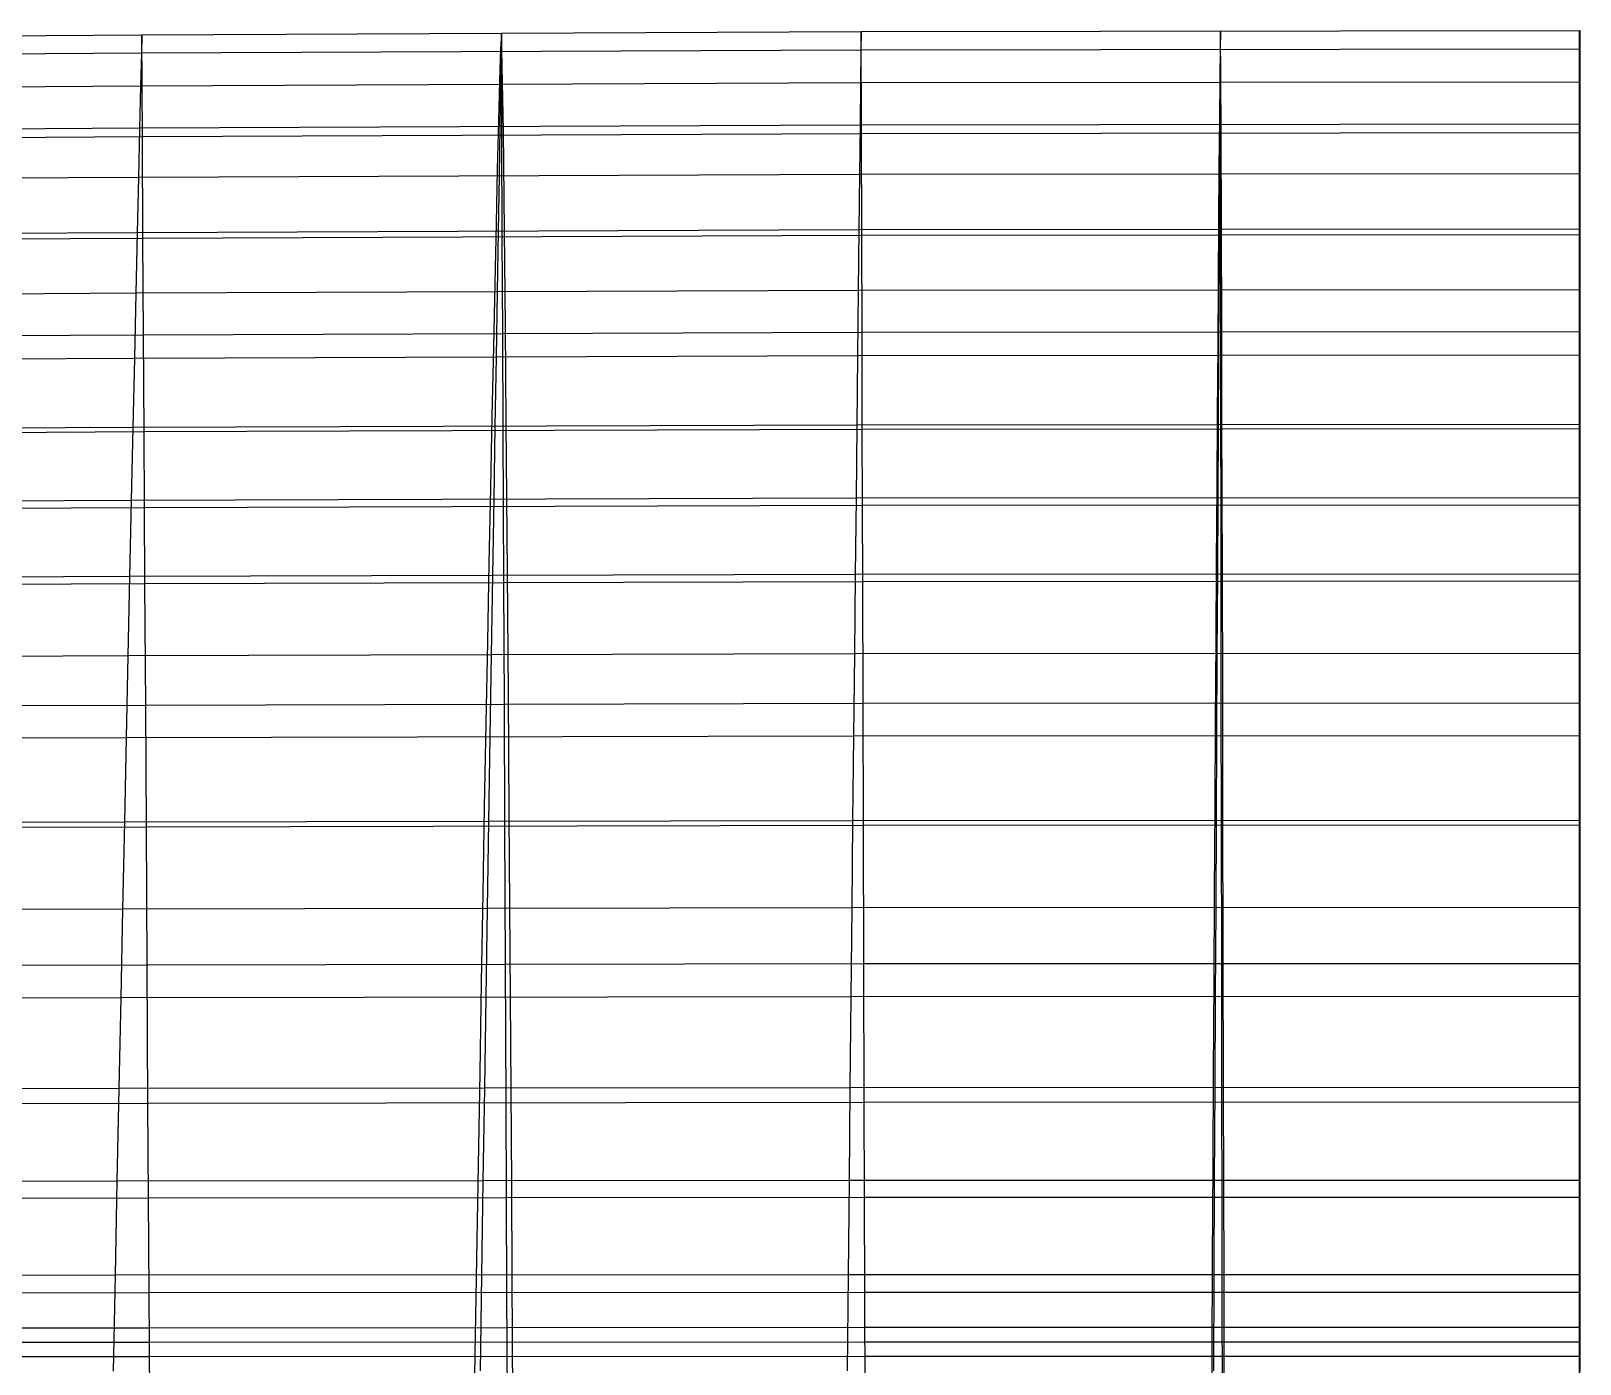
# Model space of a CAD drawing. Extents: x -530 to 530, y -2 to 255.
# Drawn here: x -54.9 to 0, y 208.1 to 255.3 of the extents above; entities that cross this region are included whole.
import ezdxf

# ---------------------------------------------------------------- set-up
doc = ezdxf.new("R2010")
doc.units = 0
doc.header["$MEASUREMENT"] = 0
doc.layers.add('default', color=7, linetype='Continuous')

msp = doc.modelspace()

# ---------------------------------------------------------------- linework, layer by layer
at = {"layer": 'default', "color": 5, "linetype": 'Continuous'}
for p, q in [((-50.986, 255.152, 1.956), (-76.343, 254.973, 4.381)), ((-50.986, 255.152, 1.956), (-76.343, 254.973, 4.381)), ((-50.986, 255.152, 1.956), (-51.001, 254.51, 1.817)), ((-25.482, 255.267, 2.046), (-50.986, 255.152, 1.956)), ((-25.482, 255.267, 2.046), (-50.986, 255.152, 1.956)), ((-25.482, 255.267, 2.046), (-25.489, 254.624, 1.905)), ((-0.01, 255.299, 2.069), (-25.482, 255.267, 2.046)), ((-0.01, 255.299, 2.069), (-25.482, 255.267, 2.046)), ((-0.01, 255.299, 2.069), (-0.01, 254.656, 1.929)), ((-0.01, 255.299, 2.069), (0.01, 255.299, 2.069)), ((0.01, 255.299, 2.069), (-0.01, 255.299, 2.069)), ((0.01, 255.299, 2.069), (-0.01, 255.299, 2.069)), ((-51.001, 254.51, 1.817), (-76.364, 254.334, 4.243)), ((-51.001, 254.51, 1.817), (-51.028, 253.347, 1.563)), ((-25.489, 254.624, 1.905), (-51.001, 254.51, 1.817)), ((-25.489, 254.624, 1.905), (-25.502, 253.458, 1.65)), ((-0.01, 254.656, 1.929), (-25.489, 254.624, 1.905)), ((-0.01, 254.656, 1.929), (-0.01, 253.489, 1.674)), ((-0.01, 254.656, 1.929), (0.01, 254.656, 1.929)), ((0.01, 254.656, 1.929), (-0.01, 254.656, 1.929)), ((-51.028, 253.347, 1.563), (-76.403, 253.175, 3.991)), ((-51.028, 253.347, 1.563), (-51.062, 251.855, 1.241)), ((-25.502, 253.458, 1.65), (-51.028, 253.347, 1.563)), ((-25.502, 253.458, 1.65), (-25.519, 251.963, 1.327)), ((-0.01, 253.489, 1.674), (-25.502, 253.458, 1.65)), ((-0.01, 253.489, 1.674), (-0.01, 251.993, 1.349)), ((-0.01, 253.489, 1.674), (0.01, 253.489, 1.674)), ((0.01, 253.489, 1.674), (-0.01, 253.489, 1.674)), ((-51.062, 251.855, 1.241), (-76.453, 251.688, 3.671)), ((-51.062, 251.855, 1.241), (-51.102, 250.109, 0.866)), ((-25.519, 251.963, 1.327), (-51.062, 251.855, 1.241)), ((-25.519, 251.963, 1.327), (-25.538, 250.213, 0.95)), ((-0.01, 251.993, 1.349), (-25.519, 251.963, 1.327)), ((-0.01, 251.993, 1.349), (-0.01, 250.241, 0.972)), ((-0.01, 251.993, 1.349), (0.01, 251.993, 1.349)), ((0.01, 251.993, 1.349), (-0.01, 251.993, 1.349)), ((-51.102, 250.109, 0.866), (-76.511, 249.948, 3.299)), ((-51.102, 250.109, 0.866), (-51.146, 248.146, 0.447)), ((-25.538, 250.213, 0.95), (-51.102, 250.109, 0.866)), ((-25.538, 250.213, 0.95), (-25.56, 248.246, 0.529)), ((-0.01, 250.241, 0.972), (-25.538, 250.213, 0.95)), ((-0.01, 250.241, 0.972), (-0.01, 248.273, 0.55)), ((-0.01, 250.241, 0.972), (0.01, 250.241, 0.972)), ((0.01, 250.241, 0.972), (-0.01, 250.241, 0.972)), ((-25.56, 248.246, 0.529), (-51.146, 248.146, 0.447)), ((-25.56, 248.246, 0.529), (-25.583, 246.098, 0.075)), ((-0.01, 248.273, 0.55), (-25.56, 248.246, 0.529)), ((-0.01, 248.273, 0.55), (-0.01, 246.123, 0.096)), ((-0.01, 248.273, 0.55), (0.01, 248.273, 0.55)), ((0.01, 248.273, 0.55), (-0.01, 248.273, 0.55)), ((-51.146, 248.146, 0.447), (-76.576, 247.993, 2.884)), ((-51.146, 248.146, 0.447), (-51.194, 246.003, -0.004)), ((-25.583, 246.098, 0.075), (-51.194, 246.003, -0.004)), ((-25.583, 246.098, 0.075), (-25.608, 243.784, -0.409)), ((-0.01, 246.123, 0.096), (-25.583, 246.098, 0.075)), ((-0.01, 246.123, 0.096), (-0.01, 243.808, -0.389)), ((-0.01, 246.123, 0.096), (0.01, 246.123, 0.096)), ((0.01, 246.123, 0.096), (-0.01, 246.123, 0.096)), ((-51.194, 246.003, -0.004), (-76.646, 245.857, 2.436)), ((-51.194, 246.003, -0.004), (-51.245, 243.694, -0.486)), ((-51.245, 243.694, -0.486), (-76.721, 243.557, 1.958)), ((-51.245, 243.694, -0.486), (-51.3, 241.243, -0.993)), ((-25.608, 243.784, -0.409), (-51.245, 243.694, -0.486)), ((-25.608, 243.784, -0.409), (-25.635, 241.328, -0.919)), ((-0.01, 243.808, -0.389), (-25.608, 243.784, -0.409)), ((-0.01, 243.808, -0.389), (-0.01, 241.349, -0.9)), ((-0.01, 243.808, -0.389), (0.01, 243.808, -0.389)), ((0.01, 243.808, -0.389), (-0.01, 243.808, -0.389)), ((-51.3, 241.243, -0.993), (-76.8, 241.114, 1.454)), ((-51.3, 241.243, -0.993), (-51.356, 238.659, -1.521)), ((-25.635, 241.328, -0.919), (-51.3, 241.243, -0.993)), ((-25.635, 241.328, -0.919), (-25.663, 238.738, -1.449)), ((-0.01, 241.349, -0.9), (-25.635, 241.328, -0.919)), ((-0.01, 241.349, -0.9), (-0.01, 238.758, -1.431)), ((-0.01, 241.349, -0.9), (0.01, 241.349, -0.9)), ((0.01, 241.349, -0.9), (-0.01, 241.349, -0.9)), ((-51.356, 238.659, -1.521), (-76.883, 238.54, 0.931)), ((-51.356, 238.659, -1.521), (-51.415, 235.961, -2.068)), ((-25.663, 238.738, -1.449), (-51.356, 238.659, -1.521)), ((-25.663, 238.738, -1.449), (-25.691, 236.034, -2)), ((-0.01, 238.758, -1.431), (-25.663, 238.738, -1.449)), ((-0.01, 238.758, -1.431), (-0.01, 236.052, -1.982)), ((-0.01, 238.758, -1.431), (0.01, 238.758, -1.431)), ((0.01, 238.758, -1.431), (-0.01, 238.758, -1.431)), ((-51.415, 235.961, -2.068), (-76.969, 235.851, 0.388)), ((-51.415, 235.961, -2.068), (-51.476, 233.153, -2.629)), ((-25.691, 236.034, -2), (-51.415, 235.961, -2.068)), ((-25.691, 236.034, -2), (-25.721, 233.22, -2.563)), ((-0.01, 236.052, -1.982), (-25.691, 236.034, -2)), ((-0.01, 236.052, -1.982), (-0.01, 233.236, -2.546)), ((-0.01, 236.052, -1.982), (0.01, 236.052, -1.982)), ((0.01, 236.052, -1.982), (-0.01, 236.052, -1.982)), ((-51.476, 233.153, -2.629), (-77.057, 233.054, -0.169)), ((-51.476, 233.153, -2.629), (-51.538, 230.249, -3.205)), ((-25.721, 233.22, -2.563), (-51.476, 233.153, -2.629)), ((-25.721, 233.22, -2.563), (-25.752, 230.309, -3.141)), ((-0.01, 233.236, -2.546), (-25.721, 233.22, -2.563)), ((-0.01, 233.236, -2.546), (-0.01, 230.323, -3.126)), ((-0.01, 233.236, -2.546), (0.01, 233.236, -2.546)), ((0.01, 233.236, -2.546), (-0.01, 233.236, -2.546)), ((-51.538, 230.249, -3.205), (-77.148, 230.159, -0.74)), ((-51.538, 230.249, -3.205), (-51.601, 227.255, -3.79)), ((-25.752, 230.309, -3.141), (-51.538, 230.249, -3.205)), ((-25.752, 230.309, -3.141), (-25.783, 227.309, -3.73)), ((-0.01, 230.323, -3.126), (-25.752, 230.309, -3.141)), ((-0.01, 230.323, -3.126), (-0.01, 227.321, -3.716)), ((-0.01, 230.323, -3.126), (0.01, 230.323, -3.126)), ((0.01, 230.323, -3.126), (-0.01, 230.323, -3.126)), ((-51.601, 227.255, -3.79), (-77.241, 227.177, -1.321)), ((-51.601, 227.255, -3.79), (-51.666, 224.18, -4.384)), ((-25.783, 227.309, -3.73), (-51.601, 227.255, -3.79)), ((-25.783, 227.309, -3.73), (-25.814, 224.227, -4.327)), ((-0.01, 227.321, -3.716), (-25.783, 227.309, -3.73)), ((-0.01, 227.321, -3.716), (-0.01, 224.237, -4.313)), ((-0.01, 227.321, -3.716), (0.01, 227.321, -3.716)), ((0.01, 227.321, -3.716), (-0.01, 227.321, -3.716)), ((-51.666, 224.18, -4.384), (-77.335, 224.113, -1.91)), ((-51.666, 224.18, -4.384), (-51.732, 221.031, -4.987)), ((-25.814, 224.227, -4.327), (-51.666, 224.18, -4.384)), ((-25.814, 224.227, -4.327), (-25.847, 221.071, -4.933)), ((-0.01, 224.237, -4.313), (-25.814, 224.227, -4.327)), ((-0.01, 224.237, -4.313), (-0.01, 221.079, -4.921)), ((-0.01, 224.237, -4.313), (0.01, 224.237, -4.313)), ((0.01, 224.237, -4.313), (-0.01, 224.237, -4.313)), ((-51.732, 221.031, -4.987), (-77.431, 220.975, -2.508)), ((-51.732, 221.031, -4.987), (-51.799, 217.814, -5.593)), ((-25.847, 221.071, -4.933), (-51.732, 221.031, -4.987)), ((-25.847, 221.071, -4.933), (-25.879, 217.846, -5.543)), ((-0.01, 221.079, -4.921), (-25.847, 221.071, -4.933)), ((-0.01, 221.079, -4.921), (-0.01, 217.852, -5.531)), ((-0.01, 221.079, -4.921), (0.01, 221.079, -4.921)), ((0.01, 221.079, -4.921), (-0.01, 221.079, -4.921)), ((-51.799, 217.814, -5.593), (-77.528, 217.769, -3.11)), ((-51.799, 217.814, -5.593), (-51.866, 214.532, -6.207)), ((-25.879, 217.846, -5.543), (-51.799, 217.814, -5.593)), ((-25.879, 217.846, -5.543), (-25.912, 214.558, -6.159)), ((-0.01, 217.852, -5.531), (-25.879, 217.846, -5.543)), ((-0.01, 217.852, -5.531), (-0.01, 214.561, -6.149)), ((-0.01, 217.852, -5.531), (0.01, 217.852, -5.531)), ((0.01, 217.852, -5.531), (-0.01, 217.852, -5.531)), ((-51.866, 214.532, -6.207), (-77.627, 214.5, -3.719)), ((-51.866, 214.532, -6.207), (-51.934, 211.198, -6.823)), ((-25.912, 214.558, -6.159), (-51.866, 214.532, -6.207)), ((-25.912, 214.558, -6.159), (-25.945, 211.216, -6.779)), ((-0.01, 214.561, -6.149), (-25.912, 214.558, -6.159)), ((-0.01, 214.561, -6.149), (-0.01, 211.216, -6.769)), ((-0.01, 214.561, -6.149), (0.01, 214.561, -6.149)), ((0.01, 214.561, -6.149), (-0.01, 214.561, -6.149)), ((-51.934, 211.198, -6.823), (-77.726, 211.177, -4.33)), ((-51.934, 211.198, -6.823), (-52.003, 207.807, -7.439)), ((-25.945, 211.216, -6.779), (-51.934, 211.198, -6.823)), ((-25.945, 211.216, -6.779), (-25.979, 207.818, -7.398)), ((-0.01, 211.216, -6.769), (-25.945, 211.216, -6.779)), ((-0.01, 211.216, -6.769), (-0.01, 207.816, -7.389)), ((-0.01, 211.216, -6.769), (0.01, 211.216, -6.769)), ((0.01, 211.216, -6.769), (-0.01, 211.216, -6.769))]:
    msp.add_line(p, q, dxfattribs=at)
at = {"layer": 'default', "color": 3, "linetype": 'Continuous'}
for p, q in [((-50.965, 251.551, 2.514), (-50.986, 255.152, 1.956)), ((-25.471, 251.658, 2.605), (-25.482, 255.267, 2.046)), ((-0.01, 251.688, 2.63), (-0.01, 255.299, 2.069)), ((-50.965, 251.551, 2.514), (-76.312, 251.384, 4.936)), ((-25.471, 251.658, 2.605), (-50.965, 251.551, 2.514)), ((-50.944, 247.95, 3.072), (-50.965, 251.551, 2.514)), ((-0.01, 251.688, 2.63), (-25.471, 251.658, 2.605)), ((-25.461, 248.05, 3.165), (-25.471, 251.658, 2.605)), ((-0.01, 248.076, 3.19), (-0.01, 251.688, 2.63)), ((-0.01, 251.688, 2.63), (0.01, 251.688, 2.63)), ((0.01, 251.688, 2.63), (-0.01, 251.688, 2.63)), ((-50.944, 247.95, 3.072), (-76.281, 247.796, 5.49)), ((-25.461, 248.05, 3.165), (-50.944, 247.95, 3.072)), ((-50.924, 244.519, 3.603), (-50.944, 247.95, 3.072)), ((-0.01, 248.076, 3.19), (-25.461, 248.05, 3.165)), ((-25.451, 244.612, 3.698), (-25.461, 248.05, 3.165)), ((-0.01, 244.636, 3.724), (-0.01, 248.076, 3.19)), ((-0.01, 248.076, 3.19), (0.01, 248.076, 3.19)), ((0.01, 248.076, 3.19), (-0.01, 248.076, 3.19)), ((-50.924, 244.519, 3.603), (-76.252, 244.377, 6.018)), ((-25.451, 244.612, 3.698), (-50.924, 244.519, 3.603)), ((-50.904, 241.089, 4.134), (-50.924, 244.519, 3.603)), ((-0.01, 244.636, 3.724), (-25.451, 244.612, 3.698)), ((-25.441, 241.174, 4.231), (-25.451, 244.612, 3.698)), ((-0.01, 241.196, 4.257), (-0.01, 244.636, 3.724)), ((-0.01, 244.636, 3.724), (0.01, 244.636, 3.724)), ((0.01, 244.636, 3.724), (-0.01, 244.636, 3.724)), ((-25.441, 241.174, 4.231), (-50.904, 241.089, 4.134)), ((-0.01, 241.196, 4.257), (-25.441, 241.174, 4.231)), ((-25.433, 238.477, 4.65), (-25.441, 241.174, 4.231)), ((-0.01, 238.498, 4.677), (-0.01, 241.196, 4.257)), ((-0.01, 241.196, 4.257), (0.01, 241.196, 4.257)), ((0.01, 241.196, 4.257), (-0.01, 241.196, 4.257)), ((-50.904, 241.089, 4.134), (-76.222, 240.959, 6.546)), ((-50.888, 238.398, 4.552), (-50.904, 241.089, 4.134)), ((-50.888, 238.398, 4.552), (-76.199, 238.277, 6.962)), ((-25.433, 238.477, 4.65), (-50.888, 238.398, 4.552)), ((-50.873, 235.707, 4.97), (-50.888, 238.398, 4.552)), ((-0.01, 238.498, 4.677), (-25.433, 238.477, 4.65)), ((-25.426, 235.781, 5.07), (-25.433, 238.477, 4.65)), ((-0.01, 235.799, 5.097), (-0.01, 238.498, 4.677)), ((-0.01, 238.498, 4.677), (0.01, 238.498, 4.677)), ((0.01, 238.498, 4.677), (-0.01, 238.498, 4.677)), ((-50.873, 235.707, 4.97), (-76.176, 235.595, 7.377)), ((-25.426, 235.781, 5.07), (-50.873, 235.707, 4.97)), ((-50.847, 231.397, 5.637), (-50.873, 235.707, 4.97)), ((-0.01, 235.799, 5.097), (-25.426, 235.781, 5.07)), ((-25.413, 231.461, 5.739), (-25.426, 235.781, 5.07)), ((-0.01, 231.477, 5.767), (-0.01, 235.799, 5.097)), ((-0.01, 235.799, 5.097), (0.01, 235.799, 5.097)), ((0.01, 235.799, 5.097), (-0.01, 235.799, 5.097)), ((-50.847, 231.397, 5.637), (-76.139, 231.3, 8.04)), ((-25.413, 231.461, 5.739), (-50.847, 231.397, 5.637)), ((-50.822, 227.087, 6.304), (-50.847, 231.397, 5.637)), ((-0.01, 231.477, 5.767), (-25.413, 231.461, 5.739)), ((-25.401, 227.142, 6.409), (-25.413, 231.461, 5.739)), ((-0.01, 227.155, 6.438), (-0.01, 231.477, 5.767)), ((-0.01, 231.477, 5.767), (0.01, 231.477, 5.767)), ((0.01, 231.477, 5.767), (-0.01, 231.477, 5.767)), ((-50.822, 227.087, 6.304), (-76.102, 227.005, 8.704)), ((-25.401, 227.142, 6.409), (-50.822, 227.087, 6.304)), ((-50.794, 222.188, 7.062), (-50.822, 227.087, 6.304)), ((-0.01, 227.155, 6.438), (-25.401, 227.142, 6.409)), ((-25.387, 222.234, 7.17), (-25.401, 227.142, 6.409)), ((-0.01, 222.243, 7.2), (-0.01, 227.155, 6.438)), ((-0.01, 227.155, 6.438), (0.01, 227.155, 6.438)), ((0.01, 227.155, 6.438), (-0.01, 227.155, 6.438)), ((-50.794, 222.188, 7.062), (-76.06, 222.124, 9.458)), ((-25.387, 222.234, 7.17), (-50.794, 222.188, 7.062)), ((-50.765, 217.29, 7.821), (-50.794, 222.188, 7.062)), ((-0.01, 222.243, 7.2), (-25.387, 222.234, 7.17)), ((-25.372, 217.325, 7.931), (-25.387, 222.234, 7.17)), ((-0.01, 217.331, 7.962), (-0.01, 222.243, 7.2)), ((-0.01, 222.243, 7.2), (0.01, 222.243, 7.2)), ((0.01, 222.243, 7.2), (-0.01, 222.243, 7.2)), ((-50.765, 217.29, 7.821), (-76.018, 217.243, 10.212)), ((-25.372, 217.325, 7.931), (-50.765, 217.29, 7.821)), ((-50.745, 213.931, 8.342), (-50.765, 217.29, 7.821)), ((-0.01, 217.331, 7.962), (-25.372, 217.325, 7.931)), ((-25.363, 213.959, 8.454), (-25.372, 217.325, 7.931)), ((-0.01, 213.962, 8.485), (-0.01, 217.331, 7.962)), ((-0.01, 217.331, 7.962), (0.01, 217.331, 7.962)), ((0.01, 217.331, 7.962), (-0.01, 217.331, 7.962)), ((-50.745, 213.931, 8.342), (-75.989, 213.895, 10.73)), ((-25.363, 213.959, 8.454), (-50.745, 213.931, 8.342)), ((-50.726, 210.572, 8.863), (-50.745, 213.931, 8.342)), ((-0.01, 213.962, 8.485), (-25.363, 213.959, 8.454)), ((-25.353, 210.592, 8.977), (-25.363, 213.959, 8.454)), ((-0.01, 210.593, 9.008), (-0.01, 213.962, 8.485)), ((-0.01, 213.962, 8.485), (0.01, 213.962, 8.485)), ((0.01, 213.962, 8.485), (-0.01, 213.962, 8.485)), ((-50.726, 210.572, 8.863), (-75.96, 210.548, 11.248)), ((-25.353, 210.592, 8.977), (-50.726, 210.572, 8.863)), ((-50.683, 203.66, 9.966), (-50.726, 210.572, 8.863)), ((-0.01, 210.593, 9.008), (-25.353, 210.592, 8.977)), ((-25.332, 203.666, 10.083), (-25.353, 210.592, 8.977)), ((-0.01, 203.662, 10.116), (-0.01, 210.593, 9.008)), ((-0.01, 210.593, 9.008), (0.01, 210.593, 9.008)), ((0.01, 210.593, 9.008), (-0.01, 210.593, 9.008))]:
    msp.add_line(p, q, dxfattribs=at)
at = {"layer": 'default', "color": 4, "linetype": 'Continuous'}
for p, q in [((-38.234, 255.209, 2.001), (-38.267, 254.653, 1.469)), ((-38.162, 251.754, 3.525), (-38.234, 255.209, 2.001)), ((-12.746, 255.283, 2.057), (-12.757, 254.726, 1.525)), ((-12.722, 251.823, 3.584), (-12.746, 255.283, 2.057)), ((0, 255.299, 2.069), (0, 254.656, 1.929)), ((0, 255.299, 2.069), (0, 254.656, 1.929)), ((0, 251.688, 2.63), (0, 255.299, 2.069)), ((0, 251.688, 2.63), (0, 255.299, 2.069)), ((-38.267, 254.653, 1.469), (-38.302, 253.546, 0.948)), ((-12.757, 254.726, 1.525), (-12.768, 253.617, 1.004)), ((0, 254.656, 1.929), (0, 253.489, 1.674)), ((0, 254.656, 1.929), (0, 253.489, 1.674)), ((-38.302, 253.546, 0.948), (-38.34, 252.102, 0.396)), ((-12.768, 253.617, 1.004), (-12.781, 252.17, 0.451)), ((0, 253.489, 1.674), (0, 251.993, 1.349)), ((0, 253.489, 1.674), (0, 251.993, 1.349)), ((-38.34, 252.102, 0.396), (-38.382, 250.398, -0.193)), ((-12.781, 252.17, 0.451), (-12.795, 250.464, -0.139)), ((-38.123, 248.212, 4.487), (-38.162, 251.754, 3.525)), ((-12.71, 248.276, 4.547), (-12.722, 251.823, 3.584)), ((0, 251.993, 1.349), (0, 250.241, 0.972)), ((0, 251.993, 1.349), (0, 250.241, 0.972)), ((0, 248.076, 3.19), (0, 251.688, 2.63)), ((0, 248.076, 3.19), (0, 251.688, 2.63)), ((-12.795, 250.464, -0.139), (-12.809, 248.536, -0.759)), ((-38.382, 250.398, -0.193), (-38.427, 248.473, -0.812)), ((0, 250.241, 0.972), (0, 248.273, 0.55)), ((0, 250.241, 0.972), (0, 248.273, 0.55)), ((-38.427, 248.473, -0.812), (-38.473, 246.365, -1.454)), ((-12.809, 248.536, -0.759), (-12.825, 246.424, -1.402)), ((-12.699, 244.882, 5.373), (-12.71, 248.276, 4.547)), ((0, 248.273, 0.55), (0, 246.123, 0.096)), ((0, 248.273, 0.55), (0, 246.123, 0.096)), ((-38.091, 244.823, 5.311), (-38.123, 248.212, 4.487)), ((0, 244.636, 3.724), (0, 248.076, 3.19)), ((0, 244.636, 3.724), (0, 248.076, 3.19)), ((-38.473, 246.365, -1.454), (-38.521, 244.087, -2.112)), ((-12.825, 246.424, -1.402), (-12.841, 244.143, -2.062)), ((0, 246.123, 0.096), (0, 243.808, -0.389)), ((0, 246.123, 0.096), (0, 243.808, -0.389)), ((-38.061, 241.429, 6.097), (-38.091, 244.823, 5.311)), ((-12.689, 241.483, 6.16), (-12.699, 244.882, 5.373)), ((0, 241.196, 4.257), (0, 244.636, 3.724)), ((0, 241.196, 4.257), (0, 244.636, 3.724)), ((-38.521, 244.087, -2.112), (-38.572, 241.665, -2.795)), ((-12.841, 244.143, -2.062), (-12.857, 241.717, -2.746)), ((0, 243.808, -0.389), (0, 241.349, -0.9)), ((0, 243.808, -0.389), (0, 241.349, -0.9)), ((-38.572, 241.665, -2.795), (-38.623, 239.108, -3.486)), ((-12.857, 241.717, -2.746), (-12.874, 239.156, -3.438)), ((-38.039, 238.762, 6.688), (-38.061, 241.429, 6.097)), ((-12.682, 238.812, 6.752), (-12.689, 241.483, 6.16)), ((0, 241.349, -0.9), (0, 238.758, -1.431)), ((0, 241.349, -0.9), (0, 238.758, -1.431)), ((0, 238.498, 4.677), (0, 241.196, 4.257)), ((0, 238.498, 4.677), (0, 241.196, 4.257)), ((-38.623, 239.108, -3.486), (-38.677, 236.436, -4.199)), ((-12.874, 239.156, -3.438), (-12.892, 236.48, -4.153)), ((-38.018, 236.094, 7.272), (-38.039, 238.762, 6.688)), ((-12.675, 236.14, 7.338), (-12.682, 238.812, 6.752)), ((0, 238.758, -1.431), (0, 236.052, -1.982)), ((0, 238.758, -1.431), (0, 236.052, -1.982)), ((0, 235.799, 5.097), (0, 238.498, 4.677)), ((0, 235.799, 5.097), (0, 238.498, 4.677)), ((-38.677, 236.436, -4.199), (-38.73, 233.65, -4.912)), ((-12.892, 236.48, -4.153), (-12.909, 233.69, -4.868)), ((-37.985, 231.815, 8.177), (-38.018, 236.094, 7.272)), ((-12.664, 231.855, 8.244), (-12.675, 236.14, 7.338)), ((0, 236.052, -1.982), (0, 233.236, -2.546)), ((0, 236.052, -1.982), (0, 233.236, -2.546)), ((0, 231.477, 5.767), (0, 235.799, 5.097)), ((0, 231.477, 5.767), (0, 235.799, 5.097)), ((-38.73, 233.65, -4.912), (-38.785, 230.769, -5.645)), ((-12.909, 233.69, -4.868), (-12.928, 230.804, -5.603)), ((0, 233.236, -2.546), (0, 230.323, -3.126)), ((0, 233.236, -2.546), (0, 230.323, -3.126)), ((-37.955, 227.532, 9.048), (-37.985, 231.815, 8.177)), ((-12.654, 227.566, 9.117), (-12.664, 231.855, 8.244)), ((0, 227.155, 6.438), (0, 231.477, 5.767)), ((0, 227.155, 6.438), (0, 231.477, 5.767)), ((-38.785, 230.769, -5.645), (-38.841, 227.793, -6.377)), ((-12.928, 230.804, -5.603), (-12.946, 227.824, -6.336)), ((0, 230.323, -3.126), (0, 227.321, -3.716)), ((0, 230.323, -3.126), (0, 227.321, -3.716)), ((-38.841, 227.793, -6.377), (-38.894, 224.727, -7.063)), ((-37.921, 222.662, 10.021), (-37.955, 227.532, 9.048)), ((-12.946, 227.824, -6.336), (-12.963, 224.754, -7.024)), ((-12.643, 222.689, 10.092), (-12.654, 227.566, 9.117)), ((0, 227.321, -3.716), (0, 224.237, -4.313)), ((0, 227.321, -3.716), (0, 224.237, -4.313)), ((0, 222.243, 7.2), (0, 227.155, 6.438)), ((0, 222.243, 7.2), (0, 227.155, 6.438)), ((-38.894, 224.727, -7.063), (-38.95, 221.588, -7.767)), ((-12.963, 224.754, -7.024), (-12.982, 221.609, -7.73)), ((0, 224.237, -4.313), (0, 221.079, -4.921)), ((0, 224.237, -4.313), (0, 221.079, -4.921)), ((-37.89, 217.785, 10.948), (-37.921, 222.662, 10.021)), ((-12.633, 217.805, 11.021), (-12.643, 222.689, 10.092)), ((0, 217.331, 7.962), (0, 222.243, 7.2)), ((0, 217.331, 7.962), (0, 222.243, 7.2)), ((-38.95, 221.588, -7.767), (-39.003, 218.377, -8.464)), ((-12.982, 221.609, -7.73), (-12.999, 218.394, -8.429)), ((0, 221.079, -4.921), (0, 217.852, -5.531)), ((0, 221.079, -4.921), (0, 217.852, -5.531)), ((-39.003, 218.377, -8.464), (-39.06, 215.105, -9.177)), ((-12.999, 218.394, -8.429), (-13.018, 215.117, -9.143)), ((-37.87, 214.435, 11.553), (-37.89, 217.785, 10.948)), ((-12.626, 214.451, 11.627), (-12.633, 217.805, 11.021)), ((0, 217.852, -5.531), (0, 214.561, -6.149)), ((0, 217.852, -5.531), (0, 214.561, -6.149)), ((0, 213.962, 8.485), (0, 217.331, 7.962)), ((0, 213.962, 8.485), (0, 217.331, 7.962)), ((-39.06, 215.105, -9.177), (-39.116, 211.777, -9.892)), ((-13.018, 215.117, -9.143), (-13.037, 211.784, -9.86)), ((-37.848, 211.095, 12.154), (-37.87, 214.435, 11.553)), ((-12.617, 211.106, 12.23), (-12.626, 214.451, 11.627)), ((0, 214.561, -6.149), (0, 211.216, -6.769)), ((0, 214.561, -6.149), (0, 211.216, -6.769)), ((0, 210.593, 9.008), (0, 213.962, 8.485)), ((0, 210.593, 9.008), (0, 213.962, 8.485)), ((-39.116, 211.777, -9.892), (-39.172, 208.391, -10.597)), ((-13.037, 211.784, -9.86), (-13.054, 208.393, -10.567)), ((-37.818, 204.19, 13.369), (-37.848, 211.095, 12.154)), ((-12.612, 204.192, 13.447), (-12.617, 211.106, 12.23)), ((0, 211.216, -6.769), (0, 207.816, -7.389)), ((0, 211.216, -6.769), (0, 207.816, -7.389)), ((0, 203.662, 10.116), (0, 210.593, 9.008)), ((0, 203.662, 10.116), (0, 210.593, 9.008)), ((-50.718, 209.327, 9.061), (-75.949, 209.307, 11.445)), ((-0.01, 209.345, 9.208), (-25.349, 209.345, 9.176)), ((-50.715, 208.818, 9.142), (-75.944, 208.8, 11.525)), ((-0.01, 208.834, 9.289), (-25.348, 208.834, 9.257)), ((-50.712, 208.309, 9.222), (-75.939, 208.292, 11.605)), ((-39.172, 208.391, -10.597), (-39.228, 204.963, -11.313)), ((-0.01, 208.324, 9.369), (-25.346, 208.324, 9.337)), ((-13.054, 208.393, -10.567), (-13.073, 204.96, -11.284))]:
    msp.add_line(p, q, dxfattribs=at)
at = {"layer": 'default', "color": 7, "linetype": 'Continuous'}
for p, q in [((-38.234, 255.209, 2.001), (-38.245, 254.567, 1.861)), ((-38.218, 251.605, 2.56), (-38.234, 255.209, 2.001)), ((-12.746, 255.283, 2.057), (-12.75, 254.64, 1.917)), ((-12.741, 251.673, 2.618), (-12.746, 255.283, 2.057)), ((0, 255.299, 2.069), (0, 254.656, 1.929)), ((0, 255.299, 2.069), (0, 254.656, 1.929)), ((0, 251.688, 2.63), (0, 255.299, 2.069)), ((0, 251.688, 2.63), (0, 255.299, 2.069)), ((-38.245, 254.567, 1.861), (-38.265, 253.403, 1.607)), ((-12.75, 254.64, 1.917), (-12.756, 253.474, 1.662)), ((0, 254.656, 1.929), (0, 253.489, 1.674)), ((0, 254.656, 1.929), (0, 253.489, 1.674)), ((-38.265, 253.403, 1.607), (-38.29, 251.909, 1.284)), ((-12.756, 253.474, 1.662), (-12.765, 251.978, 1.338)), ((0, 253.489, 1.674), (0, 251.993, 1.349)), ((0, 253.489, 1.674), (0, 251.993, 1.349)), ((-38.29, 251.909, 1.284), (-38.32, 250.161, 0.908)), ((-38.203, 248, 3.118), (-38.218, 251.605, 2.56)), ((-12.765, 251.978, 1.338), (-12.774, 250.227, 0.961)), ((-12.736, 248.063, 3.178), (-12.741, 251.673, 2.618)), ((0, 251.993, 1.349), (0, 250.241, 0.972)), ((0, 251.993, 1.349), (0, 250.241, 0.972)), ((0, 248.076, 3.19), (0, 251.688, 2.63)), ((0, 248.076, 3.19), (0, 251.688, 2.63)), ((-38.32, 250.161, 0.908), (-38.353, 248.196, 0.488)), ((-12.774, 250.227, 0.961), (-12.785, 248.26, 0.54)), ((0, 250.241, 0.972), (0, 248.273, 0.55)), ((0, 250.241, 0.972), (0, 248.273, 0.55)), ((-12.785, 248.26, 0.54), (-12.797, 246.111, 0.086)), ((0, 248.273, 0.55), (0, 246.123, 0.096)), ((0, 248.273, 0.55), (0, 246.123, 0.096)), ((-38.353, 248.196, 0.488), (-38.389, 246.051, 0.036)), ((-38.188, 244.565, 3.65), (-38.203, 248, 3.118)), ((-12.731, 244.624, 3.711), (-12.736, 248.063, 3.178)), ((0, 244.636, 3.724), (0, 248.076, 3.19)), ((0, 244.636, 3.724), (0, 248.076, 3.19)), ((-38.389, 246.051, 0.036), (-38.427, 243.739, -0.448)), ((-12.797, 246.111, 0.086), (-12.809, 243.796, -0.399)), ((0, 246.123, 0.096), (0, 243.808, -0.389)), ((0, 246.123, 0.096), (0, 243.808, -0.389)), ((-38.173, 241.131, 4.182), (-38.188, 244.565, 3.65)), ((-12.726, 241.185, 4.244), (-12.731, 244.624, 3.711)), ((0, 241.196, 4.257), (0, 244.636, 3.724)), ((0, 241.196, 4.257), (0, 244.636, 3.724)), ((-38.427, 243.739, -0.448), (-38.467, 241.285, -0.956)), ((-12.809, 243.796, -0.399), (-12.823, 241.338, -0.909)), ((0, 243.808, -0.389), (0, 241.349, -0.9)), ((0, 243.808, -0.389), (0, 241.349, -0.9)), ((-38.467, 241.285, -0.956), (-38.509, 238.699, -1.485)), ((-38.161, 238.438, 4.601), (-38.173, 241.131, 4.182)), ((-12.823, 241.338, -0.909), (-12.836, 238.748, -1.44)), ((-12.722, 238.488, 4.664), (-12.726, 241.185, 4.244)), ((0, 241.349, -0.9), (0, 238.758, -1.431)), ((0, 241.349, -0.9), (0, 238.758, -1.431)), ((0, 238.498, 4.677), (0, 241.196, 4.257)), ((0, 238.498, 4.677), (0, 241.196, 4.257)), ((-38.509, 238.699, -1.485), (-38.553, 235.997, -2.034)), ((-38.149, 235.744, 5.02), (-38.161, 238.438, 4.601)), ((-12.836, 238.748, -1.44), (-12.851, 236.043, -1.991)), ((-12.718, 235.79, 5.084), (-12.722, 238.488, 4.664)), ((0, 238.758, -1.431), (0, 236.052, -1.982)), ((0, 238.758, -1.431), (0, 236.052, -1.982)), ((0, 235.799, 5.097), (0, 238.498, 4.677)), ((0, 235.799, 5.097), (0, 238.498, 4.677)), ((-38.553, 235.997, -2.034), (-38.598, 233.186, -2.596)), ((-38.13, 231.429, 5.688), (-38.149, 235.744, 5.02)), ((-12.851, 236.043, -1.991), (-12.866, 233.228, -2.555)), ((-12.712, 231.469, 5.753), (-12.718, 235.79, 5.084)), ((0, 236.052, -1.982), (0, 233.236, -2.546)), ((0, 236.052, -1.982), (0, 233.236, -2.546)), ((0, 231.477, 5.767), (0, 235.799, 5.097)), ((0, 231.477, 5.767), (0, 235.799, 5.097)), ((-38.598, 233.186, -2.596), (-38.645, 230.279, -3.173)), ((-12.866, 233.228, -2.555), (-12.881, 230.316, -3.134)), ((0, 233.236, -2.546), (0, 230.323, -3.126)), ((0, 233.236, -2.546), (0, 230.323, -3.126)), ((-38.111, 227.114, 6.356), (-38.13, 231.429, 5.688)), ((-12.706, 227.148, 6.423), (-12.712, 231.469, 5.753)), ((0, 227.155, 6.438), (0, 231.477, 5.767)), ((0, 227.155, 6.438), (0, 231.477, 5.767)), ((-38.645, 230.279, -3.173), (-38.692, 227.282, -3.76)), ((-12.881, 230.316, -3.134), (-12.896, 227.315, -3.723)), ((0, 230.323, -3.126), (0, 227.321, -3.716)), ((0, 230.323, -3.126), (0, 227.321, -3.716)), ((-38.692, 227.282, -3.76), (-38.74, 224.203, -4.355)), ((-38.09, 222.211, 7.116), (-38.111, 227.114, 6.356)), ((-12.896, 227.315, -3.723), (-12.912, 224.232, -4.32)), ((-12.698, 222.238, 7.185), (-12.706, 227.148, 6.423)), ((0, 227.321, -3.716), (0, 224.237, -4.313)), ((0, 227.321, -3.716), (0, 224.237, -4.313)), ((0, 222.243, 7.2), (0, 227.155, 6.438)), ((0, 222.243, 7.2), (0, 227.155, 6.438)), ((-38.74, 224.203, -4.355), (-38.789, 221.051, -4.96)), ((-12.912, 224.232, -4.32), (-12.928, 221.075, -4.927)), ((0, 224.237, -4.313), (0, 221.079, -4.921)), ((0, 224.237, -4.313), (0, 221.079, -4.921)), ((-38.069, 217.308, 7.876), (-38.09, 222.211, 7.116)), ((-12.691, 217.328, 7.946), (-12.698, 222.238, 7.185)), ((0, 217.331, 7.962), (0, 222.243, 7.2)), ((0, 217.331, 7.962), (0, 222.243, 7.2)), ((-38.789, 221.051, -4.96), (-38.839, 217.83, -5.568)), ((-12.928, 221.075, -4.927), (-12.945, 217.849, -5.537)), ((0, 221.079, -4.921), (0, 217.852, -5.531)), ((0, 221.079, -4.921), (0, 217.852, -5.531)), ((-38.839, 217.83, -5.568), (-38.889, 214.545, -6.183)), ((-12.945, 217.849, -5.537), (-12.961, 214.559, -6.154)), ((0, 217.852, -5.531), (0, 214.561, -6.149)), ((0, 217.852, -5.531), (0, 214.561, -6.149)), ((-38.054, 213.945, 8.398), (-38.069, 217.308, 7.876)), ((-12.687, 213.96, 8.469), (-12.691, 217.328, 7.946)), ((0, 213.962, 8.485), (0, 217.331, 7.962)), ((0, 213.962, 8.485), (0, 217.331, 7.962)), ((-38.889, 214.545, -6.183), (-38.94, 211.207, -6.801)), ((-12.961, 214.559, -6.154), (-12.978, 211.216, -6.774)), ((0, 214.561, -6.149), (0, 211.216, -6.769)), ((0, 214.561, -6.149), (0, 211.216, -6.769)), ((-38.039, 210.582, 8.92), (-38.054, 213.945, 8.398)), ((-12.682, 210.593, 8.993), (-12.687, 213.96, 8.469)), ((0, 210.593, 9.008), (0, 213.962, 8.485)), ((0, 210.593, 9.008), (0, 213.962, 8.485)), ((-38.94, 211.207, -6.801), (-38.991, 207.812, -7.419)), ((-12.978, 211.216, -6.774), (-12.995, 207.817, -7.394)), ((0, 211.216, -6.769), (0, 207.816, -7.389)), ((0, 211.216, -6.769), (0, 207.816, -7.389)), ((-38.007, 203.663, 10.024), (-38.039, 210.582, 8.92)), ((-12.671, 203.664, 10.1), (-12.682, 210.593, 8.993)), ((0, 203.662, 10.116), (0, 210.593, 9.008)), ((0, 203.662, 10.116), (0, 210.593, 9.008))]:
    msp.add_line(p, q, dxfattribs=at)
at = {"layer": 'default', "color": 30, "linetype": 'Continuous'}
for p, q in [((-25.349, 209.345, 9.176), (-50.718, 209.327, 9.061)), ((-25.348, 208.834, 9.257), (-50.715, 208.818, 9.142)), ((-25.346, 208.324, 9.337), (-50.712, 208.309, 9.222))]:
    msp.add_line(p, q, dxfattribs=at)

doc.saveas('drawing.dxf')
